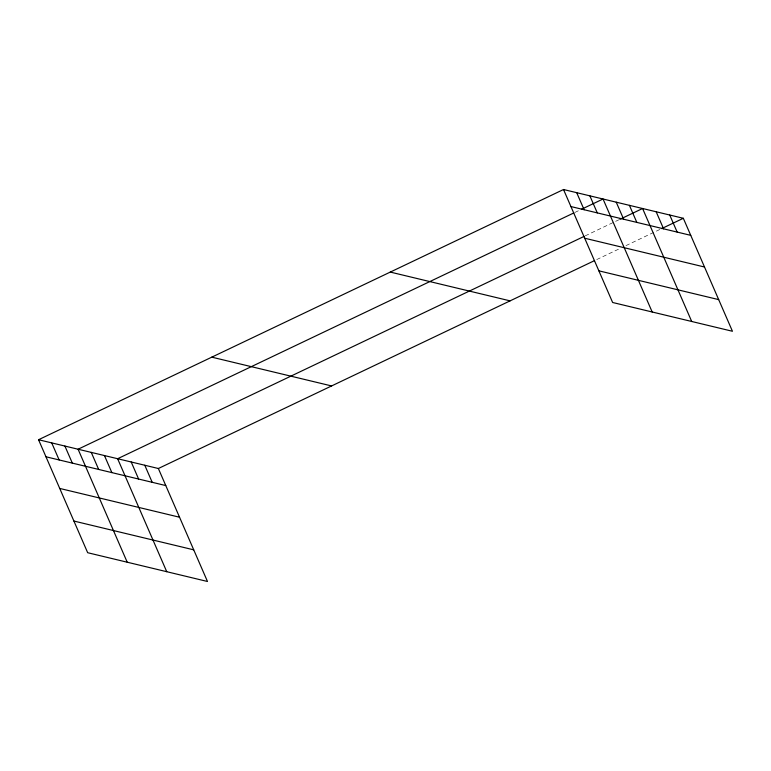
<?xml version="1.0" encoding="UTF-8"?>
<svg xmlns="http://www.w3.org/2000/svg" width="771" height="771" viewBox="0 0 771 771"><rect width="100%" height="100%" fill="white"/><g stroke="black" fill="none" stroke-linecap="round" stroke-linejoin="round"><path stroke-width="0.58" stroke-dasharray="3.85 2.89" d="M574.896 212.43L580.312 209.847M585.208 235.859L618.766 219.86M596.706 259.576L619.441 248.744M625.936 245.641L660.583 229.132"/><path stroke-width="1.16" d="M38.55 439.73L158.363 468.508L207.486 581.488L87.672 552.711L38.55 439.73L563.514 189.512L683.328 218.289L732.45 331.27L612.637 302.492L563.514 189.512M573.817 212.941L78.083 449.223L127.215 562.204M581.401 209.326L603.047 199.005L652.179 311.985M584.119 236.379L117.626 458.726L166.748 571.706M619.855 219.34L642.59 208.507L691.712 321.488M158.363 468.508L594.537 260.608M661.672 228.611L683.328 218.289M570.935 206.561L690.739 235.348M584.697 238.22L704.501 267.007M598.874 270.833L718.688 299.62M390.28 272.076L510.084 300.863M211.784 357.156L331.597 385.943M45.961 456.779L165.775 485.566M59.733 488.438L179.537 517.225M73.91 521.051L193.723 549.839M669.748 215.032L677.16 232.09M656.169 211.765L663.58 228.823M629.406 205.337L636.827 222.395M616.231 202.175L623.643 219.224M589.873 195.844L597.284 212.892M576.698 192.673L584.11 209.731M144.784 465.25L152.195 482.299M131.205 461.983L138.616 479.042M104.442 455.555L111.862 472.613M91.267 452.394L98.678 469.443M64.909 446.062L72.32 463.111M51.724 442.891L59.145 459.95"/></g></svg>
